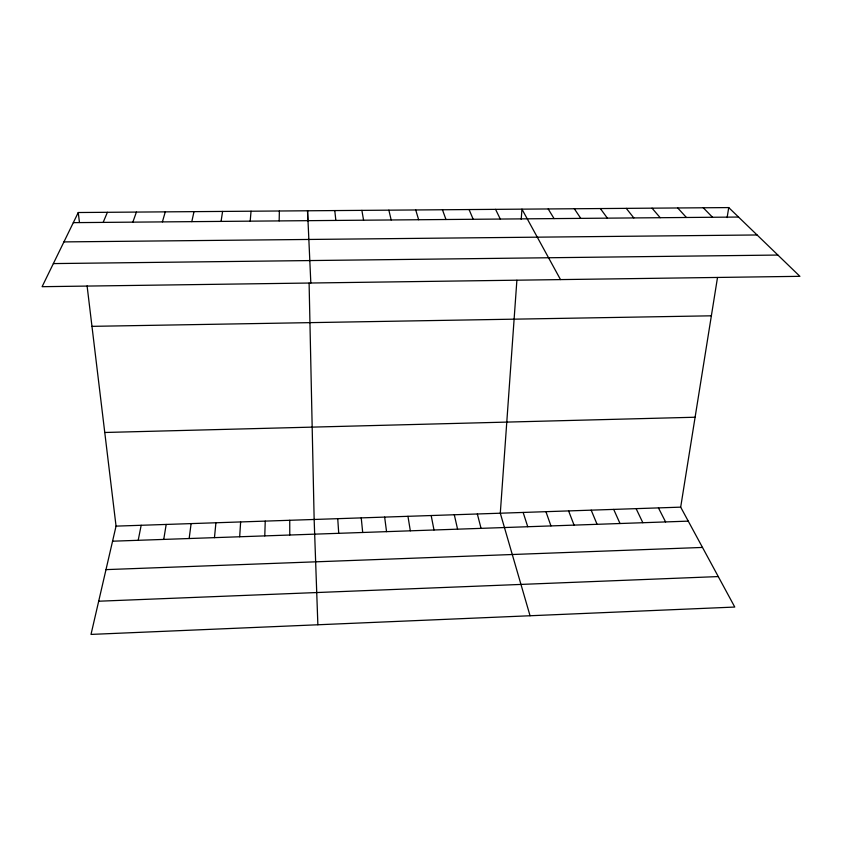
<?xml version="1.0" encoding="UTF-8"?>
<svg xmlns="http://www.w3.org/2000/svg" width="842" height="842" viewBox="0 0 842 842"><rect width="100%" height="100%" fill="white"/><g stroke="black" fill="none" stroke-linecap="round" stroke-linejoin="round"><path stroke-width="1.26" d="M279.165 220.909L279.365 210.995M264.777 535.891L265.241 521.114M239.675 536.764L240.633 521.935M516.883 280.249L500.295 513.21L530.05 615.755M521.219 219.32L521.945 209.153L560.509 279.597M250.19 221.151L251.042 211.216M214.468 537.649L215.92 522.766M189.155 538.533L191.113 523.608M221.067 221.404L222.593 211.426M87.094 285.912L116.049 526.124L91.01 634.415L734.771 607.05L680.683 507.147L717.51 277.502M727.12 217.583L728.73 207.585L78.253 212.521L42.1 286.69L799.9 276.323L728.73 207.585M163.737 539.417L166.19 524.44M138.204 540.301L141.172 525.282M191.808 221.646L193.997 211.647M162.401 221.888L165.274 211.858M132.857 222.141L136.404 212.079M103.166 222.393L107.397 212.3M98.693 601.22L718.268 576.57M105.997 569.624L702.502 547.437M112.565 541.196L688.261 521.135M116.049 526.124L680.683 507.147M104.766 432.483L695.103 417.232M91.978 326.349L711.374 315.813M53.362 263.588L777.871 255.052M63.929 241.907L757.074 234.971M73.317 222.646L738.518 217.047M703.281 207.785L712.521 217.257M677.726 207.974L686.419 217.478M652.045 208.174L660.191 217.699M626.259 208.363L633.837 217.92M600.357 208.563L607.377 218.152M574.339 208.763L580.78 218.373M548.195 208.963L554.068 218.594M658.444 507.894L665.601 521.924M495.57 209.353L500.274 219.046M636.11 508.642L642.846 522.714M613.692 509.399L620.017 523.514M469.078 209.563L473.193 219.278M591.189 510.157L597.083 524.313M568.603 510.915L574.065 525.113M442.46 209.763L445.976 219.509M545.921 511.673L550.952 525.924M523.145 512.441L527.745 526.724M415.727 209.963L418.642 219.73M477.34 513.978L481.056 528.355M388.867 210.163L391.172 219.962M454.301 514.757L457.574 529.176M431.178 515.536L433.998 529.997M361.881 210.374L363.576 220.204M407.96 516.314L410.328 530.818M384.647 517.093L386.552 531.649M78.253 212.521L79.453 222.499M334.779 210.574L335.853 220.436M361.239 517.883L362.692 532.481M337.737 518.672L338.726 533.312M310.824 283.017L307.551 210.784L307.772 221.13M317.866 624.764L314.15 519.472L309.098 283.091M289.743 520.293L289.774 535.017"/></g></svg>
